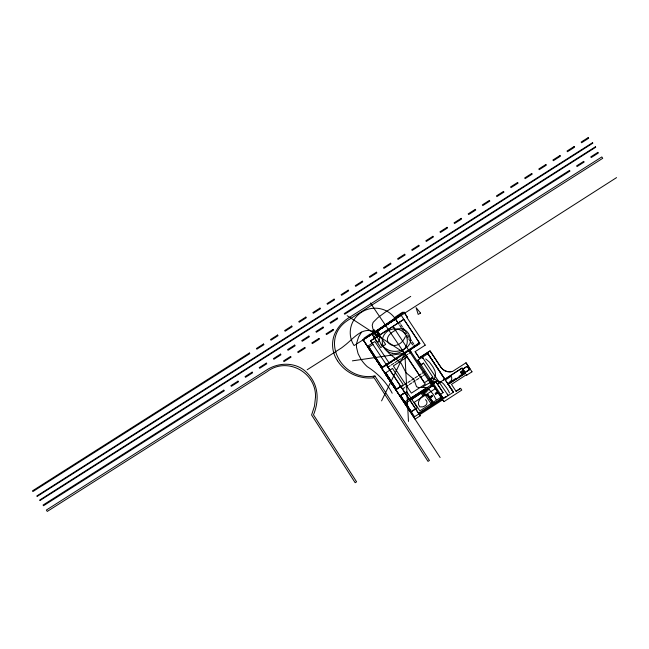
<?xml version="1.0" encoding="UTF-8"?>
<svg xmlns="http://www.w3.org/2000/svg" width="649" height="649" viewBox="0 0 649 649"><rect width="100%" height="100%" fill="white"/><g stroke="black" fill="none" stroke-linecap="round" stroke-linejoin="round"><path stroke-width="0.97" d="M381.571 400.887L404.846 353.202L419.887 343.508L401.123 315.211L363.156 339.776L381.863 368.056M405.374 336.628C396.953 355.117 376.169 340.392 395.111 330.479C402.948 324.857 411.206 333.237 410.501 341.293A7.918 7.747 -20 0 1 409.722 343.929L407.913 346.379L403.929 349.162A20.744 20.281 -20 0 1 400.255 350.622L398.997 350.947A17.653 17.263 -20 0 1 391.777 351.052L390.682 350.809A16.663 16.29 -20 0 1 387.664 349.697L384.322 347.588A19.389 18.959 -20 0 1 381.214 344.416L372.875 328.832L372.218 325.206L373.11 322.391L377.783 317.71L385.611 311.942L410.728 296.39M361.485 332.142L358.516 337.147L356.65 343.224A19.024 18.602 -20 0 0 356.528 347.385L358.086 353.673L361.014 359.286A38.275 37.423 -20 0 0 367.293 366.669C377.669 373.337 386.406 382.164 392.183 393.221M381.077 344.246L389.246 353.575L401.041 363.107L405.99 372.696L413.827 379.211L416.553 386.715L418.581 387.558L425.931 387.469A5.46 5.346 -20 0 1 427.229 387.924L428.94 389.189L420.649 398.007L418.921 400.879A7.869 7.699 -20 0 0 418.508 404.578L419.822 406.907L422.694 406.874A9.208 9.005 -20 0 0 424.422 406.144C427.204 405.13 428.048 401.366 425.411 399.622M462.202 372.721L462.364 371.674L461.407 371.536A0.99 0.965 -20 0 0 461.131 371.772A1.12 1.095 -20 0 0 460.936 372.088L461.504 372.932M430.49 382.756C435.284 379.9 436.988 373.483 433.913 368.77A37.066 36.239 -20 0 0 432.64 366.466L429.354 362.037L425.703 358.954M377.361 331.152L394.511 319.551L394.105 318.87M371.926 334.186L376.785 331.039L385.636 344.424L380.776 347.564L371.763 333.935L363.132 339.735L440.103 457.513M378.351 333.797L373.735 336.912L377.653 342.648A6.385 6.247 -20 0 0 379.178 335.314L376.574 330.657L404.035 312.169L407.312 317.11L406.818 317.377L425.2 345.122M377.215 330.487L394.162 319.048M394.276 319.211L395.168 318.602M377.337 330.666L394.357 319.219M380.022 334.722L377.458 330.836L394.405 319.397M395.468 318.943L377.418 331.144L379.495 335.079M372.672 335.314L377.434 332.101M374.716 338.332L403.873 319.332M373.224 377.215L374.968 376.039L429.427 460.482L428.007 461.374L374.1 377.783A41.349 40.425 -20 0 1 365.062 377.759L363.57 377.556A38.088 37.244 -20 0 1 344.603 368.957A38.835 37.975 -20 0 1 337.529 360.795M400.214 396.482L400.912 396.012M374.578 338.275L370.555 340.879L418.954 413.924L442.212 398.908L433.216 385.319L432.291 385.952L430.944 383.486L430.555 383.754L431.504 384.76L437.093 381.02A5.598 5.468 -20 0 0 429.403 379.543M405.219 404.132L405.917 403.67M438.562 383.283L443.575 379.9M468.278 367.91L469.057 367.399M469.762 368.462L468.984 368.973L467.231 366.304L462.826 369.159L462.088 368.088L444.849 379.243M368.932 347.053L368.218 347.515L372.98 344.449L370.555 340.879L403.848 319.332L419.822 343.491L381.523 368.291L410.566 412.123L417.339 407.742L406.696 391.655L399.922 396.028L400.628 395.574L411.215 411.766M368.445 347.872L369.159 347.402M368.681 348.229L369.443 347.75M385.035 373.256L392.499 368.429L403.297 384.768L395.841 389.595L385.035 373.256L385.757 372.802L396.482 389.189L395.744 389.643L400.725 386.415L395.785 389.651M400.506 396.92L401.236 396.474M387.437 363.683L418.24 343.564M434.927 402.631L440.549 398.965M390 362.864L392.353 361.339M400.579 356.009L402.924 354.484M404.108 353.729L406.452 352.204M394.892 362.637L397.245 361.104M398.421 360.349L400.766 358.824M411.539 380.168L413.884 378.643M415.06 377.888L417.404 376.363M405.844 386.796L408.189 385.271M409.365 384.516L411.709 382.991M419.944 377.661L422.288 376.136M399.922 396.028L404.798 392.54M467.175 366.255L462.769 369.119L465.438 373.118L450.406 382.772L449.952 382.099M419.692 412.529L431.869 404.595M388.824 363.618L386.609 365.054L418.97 413.948M387.972 367.115L390.195 365.679M408.992 353.502L411.215 352.058M452.637 371.463A10.733 10.489 -20 0 1 441.06 367.496L430.076 350.914L419.238 357.875L415.117 351.661L425.257 345.138M420.982 364.73L423.505 363.099M401.09 386.934L403.305 385.49M422.101 373.321L424.316 371.877M423.464 375.382L425.687 373.946M404.96 392.799L399.841 395.89M417.964 360.13L421.031 364.754L423.554 363.116L432.875 377.231L424.397 382.723L370.392 302.969M431.471 384.727L435.925 381.847L443.064 392.613M405.601 403.199L433.199 385.311L437.588 391.947L435.244 393.464L435.69 394.154L438.043 392.637L442.18 398.867L414.573 416.755L404.822 401.982M451.185 381.393L456.028 378.253M458.948 376.371L463.824 373.207M472.018 371.82L466.761 375.138L466.42 374.627M616.55 177.615L363.132 339.735L415.036 419.157L420.203 415.814L419.53 414.8L442.756 399.743L444.021 401.658M460.595 388.305L456.028 391.258L451.485 384.378L466.477 374.676L466.809 375.187M377.458 330.836L395.517 319.154M374.724 357.477L375.438 357.015M381.352 367.61L388.921 362.71L374.911 341.536L367.342 346.428L381.352 367.61L382.058 367.156L368.981 347.037M395.452 389.197L396.166 388.735M429.354 379.511L432.915 377.264M404.108 402.445L435.966 381.88L443.105 392.653L440.42 394.324L443.048 398.299L445.725 396.62L445.952 396.977M432.25 385.92L433.199 385.311L409.965 400.368L409.178 399.176L425.395 388.71L426.142 389.879L425.209 390.479L425.663 391.169M435.398 388.629L414.224 402.331L419.871 410.882L441.044 397.18M465.057 372.542L469.487 369.687L467.621 366.888L468.416 366.385L471.961 371.772M448.183 384.289L465.43 373.134L462.088 368.088L447.112 377.799L447.591 378.537L445.328 380.006L427.869 353.656L453.383 392.158L447.68 383.559L450 382.139A5.038 4.924 -20 0 0 451.217 376.16L447.64 378.578L447.161 377.832M456.069 391.306L460.636 388.353L461.764 390.09L443.989 401.617L442.723 399.703M407.629 351.433L409.86 350.006M393.521 360.576L395.882 359.051M397.058 358.289L399.411 356.772M391.363 364.916L393.716 363.399M401.942 358.061L404.295 356.544M405.463 355.782L407.815 354.265M404.473 384.727L406.826 383.21M408.002 382.448L410.355 380.939M418.581 375.601L420.925 374.084M402.445 388.986L404.668 387.558M412.894 382.22L415.246 380.703M416.423 379.941L418.767 378.424M426.182 389.911L425.241 390.511L425.703 391.201L421.509 394.008A4.867 4.762 -20 0 0 427.261 395.087L427.975 394.641L429.638 397.147L431.983 395.63L432.445 396.32L430.084 397.845L434.189 404.043M437.629 391.98L435.276 393.497L435.73 394.186L438.075 392.677M410.209 411.766L410.914 411.312M415.652 408.935L410.484 412.196L411.198 411.742L400.628 395.574M380.768 366.726L381.531 366.263L382.058 367.156M381.06 367.164L381.766 366.709M385.328 373.702L386.05 373.24M385.977 373.913L386.333 373.686L385.652 374.149L395.16 388.751L395.906 388.313L395.525 388.516M385.62 374.14L386.333 373.686M390.39 381.45L391.104 380.987M395.16 388.751L395.882 388.297M427.261 395.087L433.508 404.538L427.229 395.063L427.942 394.608L429.606 397.115L431.95 395.598L432.412 396.288L430.052 397.805L434.213 404.076M409.925 411.336L410.663 410.906M422.312 387.437C428.583 382.699 439.633 376.842 445.036 385.839A32.434 31.712 -20 0 1 448.524 390.982L449.489 392.929M307.18 369.743L341.26 348.091A84.565 82.683 -20 0 0 344.619 345.503C352.991 339.167 362.896 325.425 374.651 332.418M352.399 360.852L404.846 353.202L408.472 421.42M373.946 376.144L374.968 376.039M373.84 376.152C340.498 381.409 317.84 336.993 350.103 318.919L602.718 158.315L601.818 156.936L349.219 317.531A38.04 37.196 -20 0 0 345.017 320.517L341.252 324.054A35.281 34.494 -20 0 0 336.401 330.682C330.795 339.881 331.485 351.969 337.529 360.795M347.15 315.698L404.846 353.202M428.94 389.189L432.664 393.667A25.871 25.295 -20 0 1 433.954 395.525L436.144 399.646M468.14 366.474L469.592 368.575M467.742 366.734L469.195 368.827M463.427 370.198L464.238 371.374M462.956 370.514L463.767 371.69M402.98 312.883L402.51 312.201L395.33 317.045L395.801 317.726M395.403 318.943L395.006 318.261L398.965 324.249M394.487 318.57L394.957 319.243M385.571 324.589L386.041 325.279M377.637 330.998L377.15 330.3L377.572 331.006M371.763 333.935L376.501 330.406L379.178 335.322L376.631 330.649M370.757 334.616L370.287 333.935L364.105 338.105L364.576 338.786M400.263 395.809L410.282 411.109M401.017 396.937L410.355 410.452M400.774 397.334L410.127 410.874M423.189 358.435L447.445 394.414M423.886 393.051L431.431 404.262M424.503 390.941L424.965 391.631L424.535 390.974M450 382.139L450.455 382.813M465.39 373.07L465.009 372.494L469.43 369.638L468.984 368.973L469.819 368.51L465.974 362.75M399.322 322.269L400.133 323.486M414.524 345.236L415.336 346.452M413.348 345.998L414.159 347.215M468.026 366.636L469.373 368.713M403.962 312.169L407.239 317.11M405.438 331.501L406.955 333.789M407.702 334.933L409.219 337.22M404.262 332.264L405.779 334.551M406.534 335.695L408.051 337.983M386.187 364.478L389.919 370.108M419.505 414.768L420.179 415.782M468.416 366.385L466.031 362.791L452.588 371.423A10.725 10.489 -20 0 1 441.012 367.464L430.019 350.89L419.286 357.899L415.173 351.677M394.933 318.27L398.088 323.032M430.344 378.87L433.394 383.478M409.803 349.998L432.388 384.151M393.692 327.542L430.749 383.616M400.895 324.63L402.412 326.934M403.167 328.07L404.676 330.365M409.99 338.372L411.498 340.66M412.253 341.804L413.762 344.092M399.719 325.392L401.228 327.68M401.991 328.824L403.508 331.128M408.813 339.127L410.322 341.423M411.085 342.567L412.594 344.854M385.757 372.802L396.458 389.181M369.216 347.88L381.304 366.385M386.155 373.8L395.703 388.41M368.575 347.28L381.701 367.383M385.401 373.029L396.101 389.416M400.879 396.701L410.841 411.969M368.859 348.107L380.947 366.612M385.798 374.027L395.338 388.637M369.078 347.978L381.166 366.498M386.017 373.913L395.557 388.532M460.644 372.51L461.033 373.045A1.168 1.144 -20 0 0 461.512 373.151A1.671 1.631 -20 0 0 462.023 373.07A2.345 2.296 -20 0 0 462.575 372.786L463.792 371.845L462.842 370.441L461.488 371.155A1.85 1.809 -20 0 0 460.733 371.991A1.168 1.144 -20 0 0 460.636 372.469M461.496 372.924A1.014 0.99 -20 0 0 461.837 372.875A1.314 1.282 -20 0 0 462.193 372.713M315.479 397.31L314.505 406.071L311.601 414.995L355.157 482.71L356.577 481.818L313.483 414.816C317.742 404.627 318.756 392.572 313.865 382.415A35.987 35.184 -20 0 0 307.415 373.232C296.885 361.688 278.364 361.842 266.074 370.392L46.371 510.049L47.263 511.428L266.982 371.763C287.028 356.155 316.615 372.437 315.479 397.31M374.059 329.895L373.962 331.461L372.437 330.982L374.059 329.895M444.735 379.121L443.705 380.095L443.445 379.706L444.735 379.121M438.432 383.088L437.394 384.07L438.7 383.47L438.432 383.088M387.307 363.505L386.269 364.454L387.567 363.878L387.307 363.505M419.554 412.342L418.516 413.291L419.814 412.732L419.554 412.342M441.726 398.202L440.679 399.159L440.428 398.786L441.726 398.202M451.063 381.214L450.017 382.156L451.315 381.588L451.063 381.214M464.992 372.445L463.946 373.394L463.702 373.013L464.992 372.445M433.037 403.832L431.991 404.781L431.747 404.4L433.037 403.832M419.416 342.802L418.354 343.759L418.11 343.378L419.416 342.802M434.814 402.445L433.759 403.394L435.065 402.818L434.814 402.445M423.375 358.305L422.994 358.564L422.418 357.299L423.375 358.305M447.632 394.292L447.25 394.551L448.199 395.557L447.632 394.292M427.926 353.681L417.915 360.114L443.429 398.616L453.424 392.207L427.926 353.681M407.304 356.893L393.359 365.914L411.369 393.148L425.314 384.119L407.304 356.893M395.46 319.057L354.103 345.584A24.597 24.045 -20 0 1 361.566 312.161A24.597 24.045 -20 0 1 395.46 319.057M393.894 327.421L393.505 327.672L392.937 326.39L393.894 327.421M424.081 392.921L423.683 393.172L423.116 391.915L424.081 392.921M431.634 404.14L431.244 404.384L432.21 405.406L431.634 404.14M249.362 352.983L32.45 490.871L32.896 491.561L249.808 353.673L249.362 352.983M263.478 344.011L256.42 348.497L256.866 349.186L263.924 344.7L263.478 344.011M277.594 335.03L270.536 339.516L270.982 340.214L278.048 335.72L277.594 335.03M291.717 326.058L284.66 330.544L285.106 331.233L292.164 326.747L291.717 326.058M305.833 317.085L298.775 321.571L299.221 322.261L306.287 317.775L305.833 317.085M319.957 308.105L312.891 312.591L313.345 313.28L320.403 308.794L319.957 308.105M334.073 299.132L327.015 303.618L327.461 304.308L334.519 299.822L334.073 299.132M348.197 290.152L341.131 294.646L341.585 295.336L348.643 290.841L348.197 290.152M362.312 281.179L355.254 285.665L355.701 286.355L362.759 281.869L362.312 281.179M376.428 272.207L369.37 276.693L369.816 277.383L376.882 272.896L376.428 272.207M390.552 263.226L383.494 267.713L383.94 268.402L390.998 263.916L390.552 263.226M404.668 254.254L397.61 258.74L398.056 259.43L405.122 254.943L404.668 254.254M418.792 245.273L411.726 249.768L412.18 250.457L419.238 245.971L418.792 245.273M432.907 236.301L425.849 240.787L426.296 241.477L433.354 236.99L432.907 236.301M447.031 227.328L439.965 231.815L440.42 232.504L447.477 228.018L447.031 227.328M461.147 218.348L454.089 222.834L454.535 223.532L461.593 219.037L461.147 218.348M475.263 209.376L468.205 213.862L468.651 214.551L475.717 210.065L475.263 209.376M489.387 200.395L482.329 204.889L482.775 205.579L489.833 201.093L489.387 200.395M503.502 191.423L496.444 195.909L496.891 196.598L503.949 192.112L503.502 191.423M517.626 182.45L510.56 186.936L511.014 187.626L518.072 183.14L517.626 182.45M531.742 173.47L524.684 177.964L525.13 178.653L532.188 174.159L531.742 173.47M545.866 164.497L538.8 168.983L539.254 169.673L546.312 165.187L545.866 164.497M559.982 155.525L552.924 160.011L553.37 160.701L560.428 156.214L559.982 155.525M574.097 146.544L567.039 151.03L567.486 151.72L574.552 147.234L574.097 146.544M588.221 137.572L581.163 142.058L581.609 142.748L588.667 138.261L588.221 137.572M592.561 142.691L36.79 495.99L37.09 496.453L592.853 143.153L592.561 142.691M595.393 146.796L39.621 500.095L39.922 500.557L595.693 147.25L595.393 146.796M223.8 390.154L43.077 505.036L43.532 505.725L224.254 390.844L223.8 390.154M237.98 381.141L230.89 385.644L231.336 386.333L238.426 381.831L237.98 381.141M252.153 372.128L245.062 376.631L245.509 377.32L252.599 372.818L252.153 372.128M266.325 363.116L259.235 367.626L259.689 368.316L266.771 363.805L266.325 363.116M280.498 354.111L273.416 358.613L273.862 359.303L280.952 354.8L280.498 354.111M294.678 345.098L287.588 349.6L288.034 350.29L295.125 345.787L294.678 345.098M308.851 336.085L301.761 340.587L302.215 341.285L309.297 336.774L308.851 336.085M323.024 327.072L315.941 331.582L316.387 332.272L323.478 327.761L323.024 327.072M337.204 318.067L330.114 322.569L330.56 323.259L337.65 318.756L337.204 318.067M569.514 170.379L344.286 313.556L344.733 314.246L569.96 171.076L569.514 170.379M583.686 161.374L576.604 165.876L577.05 166.566L584.132 162.063L583.686 161.374M597.859 152.361L590.777 156.863L591.223 157.553L598.313 153.05L597.859 152.361M290.606 356.431L283.524 360.933L283.97 361.623L291.052 357.12L290.606 356.431M304.787 347.418L297.696 351.92L298.142 352.61L305.233 348.107L304.787 347.418M318.959 338.405L311.869 342.907L312.315 343.605L319.405 339.094L318.959 338.405M333.132 329.392L326.041 333.902L326.496 334.592L333.578 330.081L333.132 329.392M420.584 313.126L418.175 314.408L416.074 307.642L420.584 313.126M392.304 353.283A12.566 12.29 -20 0 0 406.672 337.082A12.566 12.29 -20 0 0 385.392 333.156A12.566 12.29 -20 0 0 392.304 353.283"/></g></svg>
